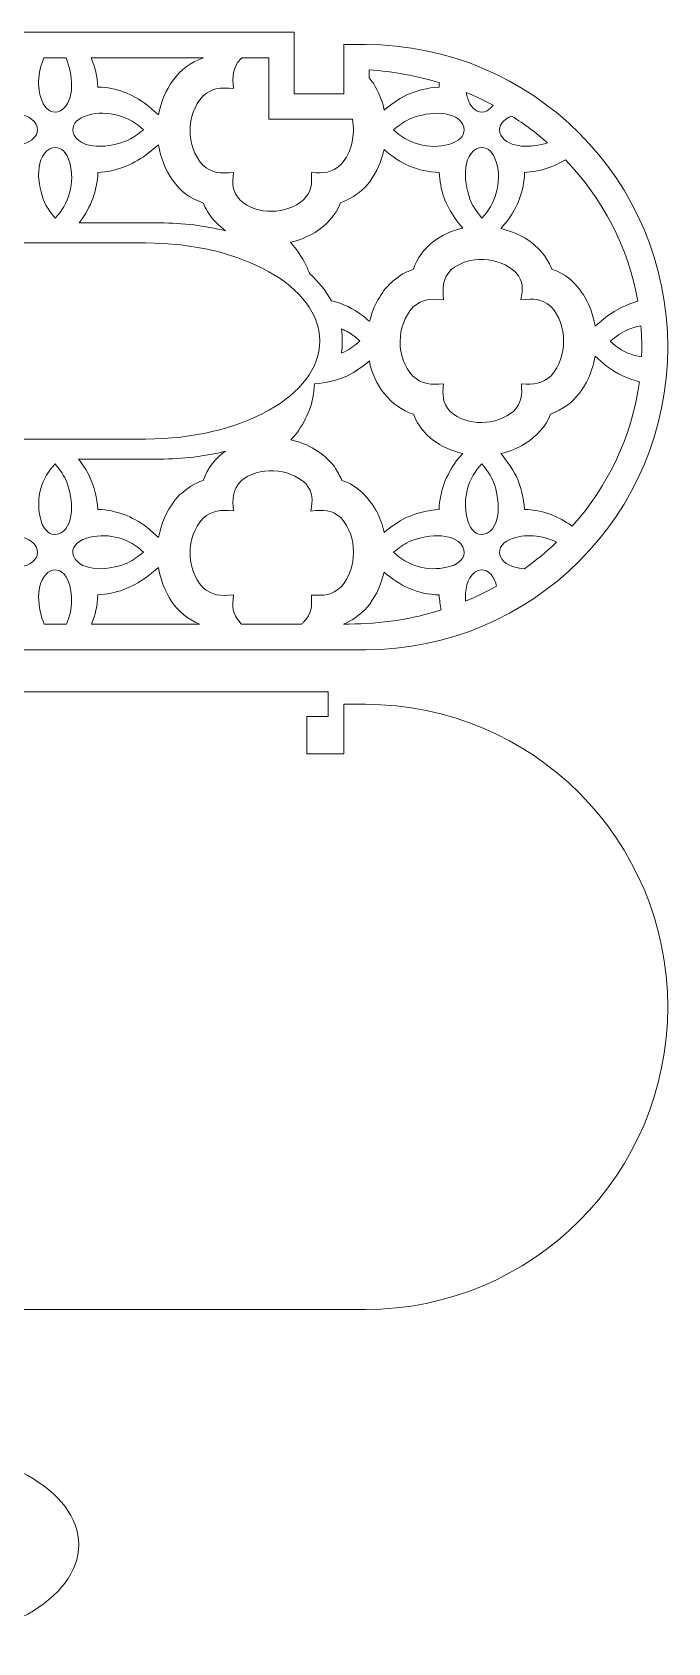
# Model space of a CAD drawing. Header units: millimetres. Extents: x -1381 to 521, y -496 to 496.
# Drawn here: x 199.7 to 302.6, y -496.1 to -235.3 of the extents above; entities that cross this region are included whole.
import ezdxf

# ---------------------------------------------------------------- set-up
doc = ezdxf.new("R2010")
doc.units = ezdxf.units.MM
doc.header["$MEASUREMENT"] = 0
doc.layers.add('layer 1', color=7, linetype='Continuous')

msp = doc.modelspace()

# ---------------------------------------------------------------- linework, layer by layer
at = {"layer": 'layer 1', "color": 250, "lineweight": 9}
for points in [[(101.2861, -235.3137), (101.2861, -235.3137), (237.9863, -235.3137), (237.9863, -235.3137)], [(237.9863, -235.3137), (237.9863, -235.3137), (242.0863, -235.3137), (242.0863, -235.3137)], [(242.0863, -245.3137), (242.0863, -245.3137), (242.0863, -235.3137), (242.0863, -235.3137)], [(250.6363, -237.3137), (250.6363, -237.3137), (250.1361, -237.3137), (250.1361, -237.3137)], [(250.1361, -237.3137), (250.1361, -237.3137), (250.1361, -243.7379), (250.1361, -243.7379)], [(250.6363, -237.3137), (250.6363, -237.3137), (253.6361, -237.3137), (253.6361, -237.3137)], [(201.5525, -239.4818), (201.5525, -239.4818), (205.1522, -239.4818), (205.1522, -239.4818)], [(209.2085, -239.4818), (209.2085, -239.4818), (227.387, -239.4818), (227.387, -239.4818)], [(233.6065, -239.4818), (233.6065, -239.4818), (237.9863, -239.4818), (237.9863, -239.4818)], [(254.2361, -241.4197), (258.1867, -241.6739), (262.0045, -242.3861), (265.6309, -243.5003)], [(254.2361, -242.6776), (254.2361, -242.6776), (254.2361, -241.4197), (254.2361, -241.4197)], [(269.9702, -245.0613), (271.4708, -245.6828), (272.931, -246.3758), (274.3456, -247.1355)], [(244.1363, -245.3137), (244.1363, -245.3137), (242.0863, -245.3137), (242.0863, -245.3137)], [(242.0863, -249.4137), (242.0863, -249.4137), (251.553, -249.4137), (251.553, -249.4137)], [(277.37, -248.9046), (279.4155, -250.2037), (281.3483, -251.6497), (283.1515, -253.2261)], [(286.0409, -255.979), (292.0773, -262.2471), (296.2643, -270.1394), (297.784, -278.8824)], [(207.2434, -266.1912), (207.2434, -266.1912), (218.5185, -266.1912), (218.5185, -266.1912)], [(218.5185, -266.1912), (218.5185, -266.1912), (218.2166, -266.1912), (218.2166, -266.1912)], [(218.5185, -266.1912), (218.5185, -266.1912), (220.3288, -266.1912), (220.3288, -266.1912)], [(220.3288, -266.1912), (224.0896, -266.1912), (227.6864, -266.6453), (230.9953, -267.4731)], [(122.9708, -269.4388), (122.9708, -269.4388), (216.3016, -269.4388), (216.3016, -269.4388)], [(216.3016, -269.4388), (216.3016, -269.4388), (216.0135, -269.4388), (216.0135, -269.4388)], [(216.3016, -269.4388), (216.3016, -269.4388), (218.0299, -269.4388), (218.0299, -269.4388)], [(244.5707, -274.3603), (246.0391, -275.7167), (247.2422, -277.2022), (248.1312, -278.785)], [(298.0396, -291.9139), (296.8583, -300.7702), (292.9527, -308.8231), (287.1429, -315.2964)], [(218.0299, -301.1886), (218.0299, -301.1886), (121.2424, -301.1886), (121.2424, -301.1886)], [(220.3288, -304.4362), (220.3288, -304.4362), (207.1658, -304.4362), (207.1658, -304.4362)], [(230.9653, -303.1618), (227.6647, -303.9849), (224.0782, -304.4362), (220.3288, -304.4362)], [(284.6072, -317.9068), (282.988, -319.4477), (281.2514, -320.878), (279.4113, -322.1845)], [(274.899, -325.0233), (273.2778, -325.9214), (271.5953, -326.7311), (269.8588, -327.4452)], [(205.2111, -331.1456), (205.2111, -331.1456), (201.5993, -331.1456), (201.5993, -331.1456)], [(226.7544, -331.1456), (226.7544, -331.1456), (209.2824, -331.1456), (209.2824, -331.1456)], [(243.2761, -331.1456), (243.2761, -331.1456), (233.5933, -331.1456), (233.5933, -331.1456)], [(250.9707, -331.1456), (250.9707, -331.1456), (250.1104, -331.1456), (250.1104, -331.1456)], [(265.9351, -328.8657), (261.2308, -330.3447), (256.1995, -331.1456), (250.9707, -331.1456)], [(253.6361, -335.3137), (253.6361, -335.3137), (85.6361, -335.3137), (85.6361, -335.3137)], [(247.6361, -342.1463), (247.6361, -342.1463), (247.6361, -346.1463), (247.6361, -346.1463)], [(250.6363, -344.1463), (250.6363, -344.1463), (250.1361, -344.1463), (250.1361, -344.1463)], [(250.1361, -344.1463), (250.1361, -344.1463), (250.1361, -350.5705), (250.1361, -350.5705)], [(250.6363, -344.1463), (250.6363, -344.1463), (253.6361, -344.1463), (253.6361, -344.1463)], [(247.6361, -346.1463), (247.6361, -346.1463), (244.1363, -346.1463), (244.1363, -346.1463)], [(244.1363, -350.5705), (244.1363, -350.5705), (244.1363, -346.1463), (244.1363, -346.1463)], [(253.6361, -442.1463), (253.6361, -442.1463), (85.6361, -442.1463), (85.6361, -442.1463)]]:
    msp.add_open_spline(points, degree=3, dxfattribs=at)
for points, knots in [([(253.6361, -237.3137), (280.698, -237.3137), (302.6361, -259.2518), (302.6361, -286.3137), (302.6361, -286.3137), (302.6361, -313.3756), (280.698, -335.3137), (253.6361, -335.3137)], [0, 0, 0, 0, 0.33333333, 0.33333333, 0.33333333, 0.33333333, 1, 1, 1, 1]), ([(205.1522, -239.4818), (206.1517, -241.8748), (206.8276, -246.4704), (204.2497, -248.0449), (204.2497, -248.0449), (202.9826, -248.574), (202.1234, -248.022), (201.4499, -246.8986), (201.4499, -246.8986), (200.3274, -244.6445), (200.5104, -241.8075), (201.5525, -239.4818)], [0, 0, 0, 0, 0.25, 0.25, 0.25, 0.25, 0.5, 0.5, 0.5, 0.5, 1, 1, 1, 1]), ([(209.2085, -239.4818), (209.8254, -240.9353), (210.1958, -242.466), (210.2888, -244.1874), (210.2888, -244.1874), (213.3811, -244.3127), (215.7632, -245.2776), (218.2533, -247.0662), (218.2533, -247.0662), (218.2533, -247.0662), (220.1384, -248.7173), (220.1384, -248.7173), (220.1384, -248.7173), (220.9116, -244.6276), (223.2322, -240.8232), (227.387, -239.4818)], [0, 0, 0, 0, 0.2, 0.2, 0.2, 0.2, 0.4, 0.4, 0.4, 0.4, 0.6, 0.6, 0.6, 0.6, 1, 1, 1, 1]), ([(233.6065, -239.4818), (233.5535, -239.5246), (233.501, -239.5684), (233.4493, -239.6131), (233.4493, -239.6131), (232.0479, -241.1743), (232.0988, -242.41), (232.2503, -244.4378), (232.2503, -244.4378), (230.1469, -244.2593), (228.9439, -244.2427), (227.2998, -245.6562), (227.2998, -245.6562), (224.5621, -248.6489), (224.5346, -253.7811), (227.266, -256.7861), (227.266, -256.7861), (228.9179, -258.2146), (230.1441, -258.1977), (232.2619, -258.0314), (232.2619, -258.0314), (232.0837, -259.9422), (232.0227, -261.036), (233.3295, -262.5194), (233.3295, -262.5194), (236.1098, -264.9897), (240.8474, -264.8521), (243.6303, -262.4568), (243.6303, -262.4568), (244.9657, -261.0068), (244.9901, -259.9668), (244.8838, -258.0459), (244.8838, -258.0459), (246.9712, -258.1672), (248.1441, -258.1347), (249.7303, -256.6928), (249.7303, -256.6928), (251.4096, -254.7594), (252.0328, -251.9603), (251.553, -249.4137)], [0, 0, 0, 0, 0.09090909, 0.09090909, 0.09090909, 0.09090909, 0.18181818, 0.18181818, 0.18181818, 0.18181818, 0.27272727, 0.27272727, 0.27272727, 0.27272727, 0.36363636, 0.36363636, 0.36363636, 0.36363636, 0.45454545, 0.45454545, 0.45454545, 0.45454545, 0.54545455, 0.54545455, 0.54545455, 0.54545455, 0.63636364, 0.63636364, 0.63636364, 0.63636364, 0.72727273, 0.72727273, 0.72727273, 0.72727273, 0.81818182, 0.81818182, 0.81818182, 0.81818182, 1, 1, 1, 1]), ([(237.9863, -239.4818), (237.9863, -239.4818), (237.9863, -249.4137), (237.9863, -249.4137), (237.9863, -249.4137), (237.9863, -249.4137), (242.0863, -249.4137), (242.0863, -249.4137)], [0, 0, 0, 0, 0.33333333, 0.33333333, 0.33333333, 0.33333333, 1, 1, 1, 1]), ([(250.1361, -243.7379), (250.1361, -243.7379), (250.1361, -245.3137), (250.1361, -245.3137), (250.1361, -245.3137), (250.1361, -245.3137), (244.1363, -245.3137), (244.1363, -245.3137)], [0, 0, 0, 0, 0.33333333, 0.33333333, 0.33333333, 0.33333333, 1, 1, 1, 1]), ([(254.2361, -242.6776), (254.4765, -242.97), (254.7073, -243.272), (254.9297, -243.5799), (254.9297, -243.5799), (255.7159, -244.9446), (256.3879, -246.3499), (256.6801, -247.9135), (256.6801, -247.9135), (257.8524, -246.9468), (258.904, -246.2318), (260.2471, -245.5169), (260.2471, -245.5169), (261.9601, -244.7682), (263.7162, -244.2992), (265.5871, -244.1984), (265.5871, -244.1984), (265.5968, -243.9616), (265.6115, -243.729), (265.6309, -243.5002)], [0, 0, 0, 0, 0.16666667, 0.16666667, 0.16666667, 0.16666667, 0.33333333, 0.33333333, 0.33333333, 0.33333333, 0.5, 0.5, 0.5, 0.5, 0.66666667, 0.66666667, 0.66666667, 0.66666667, 1, 1, 1, 1]), ([(274.3457, -247.1354), (274.0939, -247.4961), (273.7771, -247.8055), (273.3851, -248.0449), (273.3851, -248.0449), (272.1178, -248.574), (271.2586, -248.022), (270.585, -246.8986), (270.585, -246.8986), (270.2962, -246.3185), (270.0937, -245.6999), (269.9702, -245.0613)], [0, 0, 0, 0, 0.25, 0.25, 0.25, 0.25, 0.5, 0.5, 0.5, 0.5, 1, 1, 1, 1]), ([(189.0801, -251.1189), (189.8891, -250.4516), (190.644, -249.8786), (191.5857, -249.4037), (191.5857, -249.4037), (193.928, -248.3669), (198.6982, -247.6009), (200.3095, -250.2372), (200.3095, -250.2372), (200.8381, -251.5045), (200.2865, -252.3637), (199.1629, -253.0372), (199.1629, -253.0372), (196.2691, -254.4783), (192.4175, -253.7674), (189.9165, -251.8514), (189.9165, -251.8514), (189.9165, -251.8514), (189.0801, -251.1189), (189.0801, -251.1189)], [0, 0, 0, 0, 0.16666667, 0.16666667, 0.16666667, 0.16666667, 0.33333333, 0.33333333, 0.33333333, 0.33333333, 0.5, 0.5, 0.5, 0.5, 0.66666667, 0.66666667, 0.66666667, 0.66666667, 1, 1, 1, 1]), ([(217.6711, -251.1039), (216.9937, -251.6628), (216.3587, -252.1652), (215.5911, -252.6043), (215.5911, -252.6043), (213.2299, -253.7947), (208.131, -254.7538), (206.442, -251.985), (206.442, -251.985), (205.9129, -250.7198), (206.4652, -249.8578), (207.5885, -249.1855), (207.5885, -249.1855), (210.4813, -247.7444), (214.3347, -248.4548), (216.835, -250.3715), (216.835, -250.3715), (216.835, -250.3715), (217.6711, -251.1039), (217.6711, -251.1039)], [0, 0, 0, 0, 0.16666667, 0.16666667, 0.16666667, 0.16666667, 0.33333333, 0.33333333, 0.33333333, 0.33333333, 0.5, 0.5, 0.5, 0.5, 0.66666667, 0.66666667, 0.66666667, 0.66666667, 1, 1, 1, 1]), ([(258.2154, -251.1189), (259.0245, -250.4516), (259.7793, -249.8786), (260.721, -249.4037), (260.721, -249.4037), (263.0633, -248.3669), (267.8333, -247.6009), (269.4449, -250.2372), (269.4449, -250.2372), (269.9735, -251.5045), (269.4217, -252.3637), (268.2983, -253.0372), (268.2983, -253.0372), (265.4043, -254.4783), (261.5527, -253.7674), (259.0519, -251.8514), (259.0519, -251.8514), (259.0519, -251.8514), (258.2154, -251.1189), (258.2154, -251.1189)], [0, 0, 0, 0, 0.16666667, 0.16666667, 0.16666667, 0.16666667, 0.33333333, 0.33333333, 0.33333333, 0.33333333, 0.5, 0.5, 0.5, 0.5, 0.66666667, 0.66666667, 0.66666667, 0.66666667, 1, 1, 1, 1]), ([(283.1516, -253.226), (280.5746, -254.0232), (276.95, -254.2351), (275.5773, -251.985), (275.5773, -251.985), (275.0484, -250.7198), (275.6004, -249.8578), (276.7236, -249.1855), (276.7236, -249.1855), (276.9343, -249.0805), (277.1501, -248.9869), (277.3701, -248.9045)], [0, 0, 0, 0, 0.25, 0.25, 0.25, 0.25, 0.5, 0.5, 0.5, 0.5, 1, 1, 1, 1]), ([(203.3831, -265.407), (202.8247, -264.7293), (202.3221, -264.0946), (201.8828, -263.3267), (201.8828, -263.3267), (200.6917, -260.9649), (199.7335, -255.868), (202.5019, -254.1775), (202.5019, -254.1775), (203.768, -253.6491), (204.6286, -254.2001), (205.3016, -255.3241), (205.3016, -255.3241), (206.743, -258.2176), (206.0314, -262.0696), (204.1156, -264.5704), (204.1156, -264.5704), (204.1156, -264.5704), (203.3831, -265.407), (203.3831, -265.407)], [0, 0, 0, 0, 0.16666667, 0.16666667, 0.16666667, 0.16666667, 0.33333333, 0.33333333, 0.33333333, 0.33333333, 0.5, 0.5, 0.5, 0.5, 0.66666667, 0.66666667, 0.66666667, 0.66666667, 1, 1, 1, 1]), ([(230.9953, -267.4731), (229.8976, -266.7003), (228.9476, -265.6961), (228.0461, -264.3508), (228.0461, -264.3508), (227.8295, -263.905), (227.5644, -263.4514), (227.4133, -262.9798), (227.4133, -262.9798), (223.1325, -261.595), (220.8674, -257.7922), (220.1008, -253.5715), (220.1008, -253.5715), (220.1008, -253.5715), (218.138, -255.1905), (218.138, -255.1905), (218.138, -255.1905), (215.705, -256.8645), (213.2887, -257.8633), (210.2997, -258.024), (210.2997, -258.024), (210.1745, -261.1161), (209.209, -263.4994), (207.4208, -265.9886), (207.4208, -265.9886), (207.4208, -265.9886), (207.2434, -266.1912), (207.2434, -266.1912)], [0, 0, 0, 0, 0.125, 0.125, 0.125, 0.125, 0.25, 0.25, 0.25, 0.25, 0.375, 0.375, 0.375, 0.375, 0.5, 0.5, 0.5, 0.5, 0.625, 0.625, 0.625, 0.625, 0.75, 0.75, 0.75, 0.75, 1, 1, 1, 1]), ([(248.1312, -278.785), (249.9941, -279.2328), (251.6462, -280.0706), (253.3485, -281.2933), (253.3485, -281.2933), (254.6108, -282.3989), (254.2349, -282.4637), (254.627, -281.0148), (254.627, -281.0148), (254.627, -281.0148), (255.013, -279.9453), (255.013, -279.9453), (255.013, -279.9453), (256.1669, -277.4515), (257.3925, -275.9565), (259.6991, -274.4381), (259.6991, -274.4381), (260.2781, -274.1601), (260.8129, -273.8882), (261.4245, -273.6919), (261.4245, -273.6919), (262.5985, -270.0942), (265.8384, -267.844), (269.4172, -267.0688), (269.4172, -267.0688), (267.6635, -264.9421), (266.3227, -262.8078), (265.8442, -260.038), (265.8442, -260.038), (265.7311, -259.3842), (265.6338, -258.7068), (265.5981, -258.0351), (265.5981, -258.0351), (262.0537, -257.8915), (259.3283, -256.6402), (256.6877, -254.3284), (256.6877, -254.3284), (256.1756, -256.3455), (255.5261, -257.819), (254.3396, -259.5315), (254.3396, -259.5315), (254.3396, -259.5315), (253.5321, -260.4613), (253.5321, -260.4613), (253.5321, -260.4613), (252.2895, -261.5906), (251.191, -262.3736), (249.5962, -262.9378), (249.5962, -262.9378), (248.8315, -265.0335), (247.2992, -266.4996), (245.5091, -267.7352), (245.5091, -267.7352), (244.2638, -268.4262), (242.9319, -269.0666), (241.5174, -269.3241), (241.5174, -269.3241), (242.5429, -270.5674), (243.3077, -271.6511), (244.0654, -273.0742), (244.0654, -273.0742), (244.2517, -273.5006), (244.4206, -273.9289), (244.5707, -274.3603)], [0, 0, 0, 0, 0.05882353, 0.05882353, 0.05882353, 0.05882353, 0.11764706, 0.11764706, 0.11764706, 0.11764706, 0.17647059, 0.17647059, 0.17647059, 0.17647059, 0.23529412, 0.23529412, 0.23529412, 0.23529412, 0.29411765, 0.29411765, 0.29411765, 0.29411765, 0.35294118, 0.35294118, 0.35294118, 0.35294118, 0.41176471, 0.41176471, 0.41176471, 0.41176471, 0.47058824, 0.47058824, 0.47058824, 0.47058824, 0.52941176, 0.52941176, 0.52941176, 0.52941176, 0.58823529, 0.58823529, 0.58823529, 0.58823529, 0.64705882, 0.64705882, 0.64705882, 0.64705882, 0.70588235, 0.70588235, 0.70588235, 0.70588235, 0.76470588, 0.76470588, 0.76470588, 0.76470588, 0.82352941, 0.82352941, 0.82352941, 0.82352941, 0.88235294, 0.88235294, 0.88235294, 0.88235294, 1, 1, 1, 1]), ([(272.5184, -265.407), (271.9599, -264.7293), (271.4572, -264.0946), (271.018, -263.3267), (271.018, -263.3267), (269.827, -260.9649), (268.8688, -255.868), (271.637, -254.1775), (271.637, -254.1775), (272.9032, -253.6491), (273.7638, -254.2001), (274.4369, -255.3241), (274.4369, -255.3241), (275.8783, -258.2176), (275.1669, -262.0696), (273.2508, -264.5704), (273.2508, -264.5704), (273.2508, -264.5704), (272.5184, -265.407), (272.5184, -265.407)], [0, 0, 0, 0, 0.16666667, 0.16666667, 0.16666667, 0.16666667, 0.33333333, 0.33333333, 0.33333333, 0.33333333, 0.5, 0.5, 0.5, 0.5, 0.66666667, 0.66666667, 0.66666667, 0.66666667, 1, 1, 1, 1]), ([(286.041, -255.9789), (284.0091, -257.1775), (281.9199, -257.8904), (279.4349, -258.024), (279.4349, -258.024), (279.3099, -261.1161), (278.3444, -263.4994), (276.5561, -265.9886), (276.5561, -265.9886), (276.5561, -265.9886), (275.5701, -267.1148), (275.5701, -267.1148), (275.5701, -267.1148), (278.5485, -267.7889), (280.7147, -269.1109), (282.669, -271.4556), (282.669, -271.4556), (283.1451, -272.2093), (283.5027, -272.8743), (283.8681, -273.6867), (283.8681, -273.6867), (286.8544, -274.6089), (288.7843, -277.1115), (290.0291, -279.8363), (290.0291, -279.8363), (290.3952, -280.8662), (290.6643, -281.8169), (290.8649, -282.8913), (290.8649, -282.8913), (290.8649, -282.8913), (292.8441, -281.259), (292.8441, -281.259), (292.8441, -281.259), (294.4351, -280.1647), (296.0342, -279.3547), (297.784, -278.8824)], [0, 0, 0, 0, 0.1, 0.1, 0.1, 0.1, 0.2, 0.2, 0.2, 0.2, 0.3, 0.3, 0.3, 0.3, 0.4, 0.4, 0.4, 0.4, 0.5, 0.5, 0.5, 0.5, 0.6, 0.6, 0.6, 0.6, 0.7, 0.7, 0.7, 0.7, 0.8, 0.8, 0.8, 0.8, 1, 1, 1, 1]), ([(218.0299, -269.4388), (233.6207, -269.4388), (246.2595, -276.5462), (246.2595, -285.3137), (246.2595, -285.3137), (246.2595, -294.0812), (233.6207, -301.1886), (218.0299, -301.1886)], [0, 0, 0, 0, 0.33333333, 0.33333333, 0.33333333, 0.33333333, 1, 1, 1, 1]), ([(266.2901, -278.6398), (264.1869, -278.4615), (262.984, -278.4446), (261.3399, -279.8581), (261.3399, -279.8581), (258.6022, -282.8509), (258.5745, -287.9828), (261.3061, -290.9881), (261.3061, -290.9881), (262.958, -292.4166), (264.184, -292.3996), (266.3019, -292.2332), (266.3019, -292.2332), (266.1237, -294.1442), (266.0628, -295.2379), (267.3695, -296.7215), (267.3695, -296.7215), (270.1498, -299.1916), (274.8873, -299.054), (277.67, -296.6587), (277.67, -296.6587), (279.0058, -295.2089), (279.0302, -294.1686), (278.9239, -292.2479), (278.9239, -292.2479), (281.0111, -292.3692), (282.1839, -292.3367), (283.7704, -290.8947), (283.7704, -290.8947), (286.3931, -287.8744), (286.4404, -282.7427), (283.7299, -279.7597), (283.7299, -279.7597), (282.0993, -278.3557), (280.9241, -278.437), (278.8472, -278.662), (278.8472, -278.662), (279.1627, -276.7448), (279.2903, -275.7439), (278.011, -274.2083), (278.011, -274.2083), (275.2835, -271.6382), (270.3648, -271.3329), (267.4894, -273.8151), (267.4894, -273.8151), (266.0879, -275.3762), (266.1389, -276.6119), (266.2901, -278.6398)], [0, 0, 0, 0, 0.07692308, 0.07692308, 0.07692308, 0.07692308, 0.15384615, 0.15384615, 0.15384615, 0.15384615, 0.23076923, 0.23076923, 0.23076923, 0.23076923, 0.30769231, 0.30769231, 0.30769231, 0.30769231, 0.38461538, 0.38461538, 0.38461538, 0.38461538, 0.46153846, 0.46153846, 0.46153846, 0.46153846, 0.53846154, 0.53846154, 0.53846154, 0.53846154, 0.61538462, 0.61538462, 0.61538462, 0.61538462, 0.69230769, 0.69230769, 0.69230769, 0.69230769, 0.76923077, 0.76923077, 0.76923077, 0.76923077, 0.84615385, 0.84615385, 0.84615385, 0.84615385, 1, 1, 1, 1]), ([(249.7453, -283.349), (250.5174, -283.6616), (251.2532, -284.0795), (251.9302, -284.5984), (251.9302, -284.5984), (251.9302, -284.5984), (252.7665, -285.3309), (252.7665, -285.3309), (252.7665, -285.3309), (251.9287, -286.022), (251.2259, -286.5594), (250.2608, -287.0458), (250.2608, -287.0458), (250.0933, -287.12), (249.9224, -287.191), (249.7485, -287.2583)], [0, 0, 0, 0, 0.2, 0.2, 0.2, 0.2, 0.4, 0.4, 0.4, 0.4, 0.6, 0.6, 0.6, 0.6, 1, 1, 1, 1]), ([(249.7453, -283.349), (249.8472, -283.995), (249.8995, -284.6504), (249.8995, -285.3138), (249.8995, -285.3138), (249.8995, -285.9702), (249.8483, -286.6189), (249.7485, -287.2583)], [0, 0, 0, 0, 0.33333333, 0.33333333, 0.33333333, 0.33333333, 1, 1, 1, 1]), ([(298.3838, -287.8968), (296.8644, -287.6578), (295.4042, -287.0423), (294.147, -286.0785), (294.147, -286.0785), (294.147, -286.0785), (293.3105, -285.3463), (293.3105, -285.3463), (293.3105, -285.3463), (294.2914, -284.5372), (295.0891, -283.9528), (296.249, -283.4393), (296.249, -283.4393), (296.8545, -283.2057), (297.5507, -283.0012), (298.2843, -282.8604)], [0, 0, 0, 0, 0.2, 0.2, 0.2, 0.2, 0.4, 0.4, 0.4, 0.4, 0.6, 0.6, 0.6, 0.6, 1, 1, 1, 1]), ([(298.2843, -282.8604), (298.3714, -283.9728), (298.4158, -285.0968), (298.4158, -286.2304), (298.4158, -286.2304), (298.4158, -286.7883), (298.405, -287.3438), (298.3837, -287.8968)], [0, 0, 0, 0, 0.33333333, 0.33333333, 0.33333333, 0.33333333, 1, 1, 1, 1]), ([(269.4142, -303.555), (267.4957, -303.0703), (266.1091, -302.4531), (264.4883, -301.3127), (264.4883, -301.3127), (264.4883, -301.3127), (263.6019, -300.5253), (263.6019, -300.5253), (263.6019, -300.5253), (262.7295, -299.5349), (261.8631, -298.4604), (261.4533, -297.1818), (261.4533, -297.1818), (257.6868, -295.9626), (254.9791, -292.3939), (254.2823, -288.5524), (254.2823, -288.5524), (253.1172, -289.5133), (252.0688, -290.2228), (250.7348, -290.9327), (250.7348, -290.9327), (249.0185, -291.6832), (247.2731, -292.1501), (245.3951, -292.251), (245.3951, -292.251), (245.2698, -295.3431), (244.3043, -297.7266), (242.5161, -300.216), (242.5161, -300.216), (242.5161, -300.216), (241.5482, -301.3211), (241.5482, -301.3211), (241.5482, -301.3211), (244.517, -301.993), (246.6822, -303.3217), (248.6289, -305.6578), (248.6289, -305.6578), (249.1051, -306.4113), (249.463, -307.0766), (249.8281, -307.8888), (249.8281, -307.8888), (252.4221, -308.6898), (254.2051, -310.7262), (255.5133, -312.997), (255.5133, -312.997), (256.0017, -314.0662), (256.4627, -315.1549), (256.6801, -316.3175), (256.6801, -316.3175), (257.8524, -315.3509), (258.904, -314.6357), (260.2471, -313.9208), (260.2471, -313.9208), (261.9586, -313.1726), (263.7173, -312.702), (265.5871, -312.6024), (265.5871, -312.6024), (265.7138, -309.5095), (266.6762, -307.1289), (268.4659, -304.6378), (268.4659, -304.6378), (268.4659, -304.6378), (269.4142, -303.555), (269.4142, -303.555)], [0, 0, 0, 0, 0.05882353, 0.05882353, 0.05882353, 0.05882353, 0.11764706, 0.11764706, 0.11764706, 0.11764706, 0.17647059, 0.17647059, 0.17647059, 0.17647059, 0.23529412, 0.23529412, 0.23529412, 0.23529412, 0.29411765, 0.29411765, 0.29411765, 0.29411765, 0.35294118, 0.35294118, 0.35294118, 0.35294118, 0.41176471, 0.41176471, 0.41176471, 0.41176471, 0.47058824, 0.47058824, 0.47058824, 0.47058824, 0.52941176, 0.52941176, 0.52941176, 0.52941176, 0.58823529, 0.58823529, 0.58823529, 0.58823529, 0.64705882, 0.64705882, 0.64705882, 0.64705882, 0.70588235, 0.70588235, 0.70588235, 0.70588235, 0.76470588, 0.76470588, 0.76470588, 0.76470588, 0.82352941, 0.82352941, 0.82352941, 0.82352941, 0.88235294, 0.88235294, 0.88235294, 0.88235294, 1, 1, 1, 1]), ([(298.0396, -291.9139), (296.1378, -291.4719), (294.4589, -290.6265), (292.729, -289.3837), (292.729, -289.3837), (292.729, -289.3837), (290.8643, -287.7514), (290.8643, -287.7514), (290.8643, -287.7514), (290.8643, -287.7514), (290.7294, -288.5236), (290.7294, -288.5236), (290.7294, -288.5236), (289.7202, -292.4991), (287.6613, -295.716), (283.6362, -297.1399), (283.6362, -297.1399), (282.871, -299.2359), (281.3395, -300.7011), (279.5491, -301.937), (279.5491, -301.937), (278.3143, -302.6225), (276.9787, -303.2693), (275.5752, -303.5227), (275.5752, -303.5227), (276.5938, -304.7577), (277.3528, -305.8374), (278.1053, -307.2512), (278.1053, -307.2512), (278.8557, -308.9679), (279.3223, -310.7126), (279.4239, -312.5912), (279.4239, -312.5912), (282.4145, -312.7129), (284.7411, -313.6193), (287.143, -315.2965)], [0, 0, 0, 0, 0.1, 0.1, 0.1, 0.1, 0.2, 0.2, 0.2, 0.2, 0.3, 0.3, 0.3, 0.3, 0.4, 0.4, 0.4, 0.4, 0.5, 0.5, 0.5, 0.5, 0.6, 0.6, 0.6, 0.6, 0.7, 0.7, 0.7, 0.7, 0.8, 0.8, 0.8, 0.8, 1, 1, 1, 1]), ([(207.1658, -304.4362), (207.8413, -305.3241), (208.4075, -306.1943), (208.97, -307.2512), (208.97, -307.2512), (209.7203, -308.9679), (210.1873, -310.7126), (210.2888, -312.5912), (210.2888, -312.5912), (213.3811, -312.717), (215.7633, -313.6818), (218.2533, -315.4704), (218.2533, -315.4704), (218.2533, -315.4704), (220.1384, -317.1214), (220.1384, -317.1214), (220.1384, -317.1214), (220.5806, -314.7821), (221.3607, -313.0281), (222.7624, -311.1057), (222.7624, -311.1057), (222.7624, -311.1057), (223.5991, -310.1909), (223.5991, -310.1909), (223.5991, -310.1909), (224.7757, -309.1794), (225.8888, -308.3743), (227.3843, -307.8941), (227.3843, -307.8941), (228.0364, -305.8955), (229.3299, -304.3088), (230.9653, -303.1618)], [0, 0, 0, 0, 0.11111111, 0.11111111, 0.11111111, 0.11111111, 0.22222222, 0.22222222, 0.22222222, 0.22222222, 0.33333333, 0.33333333, 0.33333333, 0.33333333, 0.44444444, 0.44444444, 0.44444444, 0.44444444, 0.55555556, 0.55555556, 0.55555556, 0.55555556, 0.66666667, 0.66666667, 0.66666667, 0.66666667, 0.77777778, 0.77777778, 0.77777778, 0.77777778, 1, 1, 1, 1]), ([(203.368, -305.2198), (204.0571, -306.0552), (204.588, -306.7436), (205.0833, -307.7255), (205.0833, -307.7255), (206.1129, -310.0528), (206.8889, -314.8371), (204.2497, -316.449), (204.2497, -316.449), (202.828, -317.0431), (201.9206, -316.2492), (201.3016, -315.0045), (201.3016, -315.0045), (200.165, -312.0009), (200.6812, -308.6063), (202.6358, -306.0564), (202.6358, -306.0564), (202.6358, -306.0564), (203.368, -305.2198), (203.368, -305.2198)], [0, 0, 0, 0, 0.16666667, 0.16666667, 0.16666667, 0.16666667, 0.33333333, 0.33333333, 0.33333333, 0.33333333, 0.5, 0.5, 0.5, 0.5, 0.66666667, 0.66666667, 0.66666667, 0.66666667, 1, 1, 1, 1]), ([(243.2761, -331.1456), (243.3973, -331.0546), (243.5155, -330.9595), (243.6303, -330.8607), (243.6303, -330.8607), (244.9659, -329.4109), (244.9901, -328.3706), (244.8838, -326.4501), (244.8838, -326.4501), (246.9716, -326.5711), (248.1436, -326.5389), (249.7303, -325.0969), (249.7303, -325.0969), (252.3533, -322.0764), (252.4003, -316.9446), (249.69, -313.9619), (249.69, -313.9619), (248.0593, -312.558), (246.884, -312.6391), (244.8071, -312.8639), (244.8071, -312.8639), (245.1226, -310.9469), (245.2502, -309.9463), (243.971, -308.4102), (243.971, -308.4102), (241.2431, -305.84), (236.3254, -305.5353), (233.4493, -308.0173), (233.4493, -308.0173), (232.0479, -309.5787), (232.0988, -310.8139), (232.2503, -312.8418), (232.2503, -312.8418), (230.1467, -312.6637), (228.944, -312.6468), (227.2998, -314.0604), (227.2998, -314.0604), (224.5621, -317.0532), (224.5345, -322.185), (227.266, -325.1904), (227.266, -325.1904), (228.9183, -326.6186), (230.1437, -326.6017), (232.2619, -326.4353), (232.2619, -326.4353), (232.0837, -328.3464), (232.0227, -329.4396), (233.3295, -330.9237), (233.3295, -330.9237), (233.4156, -331.0002), (233.5036, -331.0742), (233.5933, -331.1456)], [0, 0, 0, 0, 0.07142857, 0.07142857, 0.07142857, 0.07142857, 0.14285714, 0.14285714, 0.14285714, 0.14285714, 0.21428571, 0.21428571, 0.21428571, 0.21428571, 0.28571429, 0.28571429, 0.28571429, 0.28571429, 0.35714286, 0.35714286, 0.35714286, 0.35714286, 0.42857143, 0.42857143, 0.42857143, 0.42857143, 0.5, 0.5, 0.5, 0.5, 0.57142857, 0.57142857, 0.57142857, 0.57142857, 0.64285714, 0.64285714, 0.64285714, 0.64285714, 0.71428571, 0.71428571, 0.71428571, 0.71428571, 0.78571429, 0.78571429, 0.78571429, 0.78571429, 0.85714286, 0.85714286, 0.85714286, 0.85714286, 1, 1, 1, 1]), ([(272.5034, -305.2198), (273.1925, -306.0552), (273.7234, -306.7436), (274.2186, -307.7255), (274.2186, -307.7255), (275.2482, -310.0528), (276.0241, -314.8371), (273.3851, -316.449), (273.3851, -316.449), (271.9631, -317.0431), (271.0557, -316.2492), (270.4369, -315.0045), (270.4369, -315.0045), (269.3004, -312.0009), (269.8164, -308.6063), (271.7712, -306.0564), (271.7712, -306.0564), (271.7712, -306.0564), (272.5034, -305.2198), (272.5034, -305.2198)], [0, 0, 0, 0, 0.16666667, 0.16666667, 0.16666667, 0.16666667, 0.33333333, 0.33333333, 0.33333333, 0.33333333, 0.5, 0.5, 0.5, 0.5, 0.66666667, 0.66666667, 0.66666667, 0.66666667, 1, 1, 1, 1]), ([(189.0801, -319.5231), (189.9153, -318.8342), (190.6036, -318.303), (191.5857, -317.8077), (191.5857, -317.8077), (193.9131, -316.7776), (198.6966, -316.0025), (200.3095, -318.6414), (200.3095, -318.6414), (200.9031, -320.064), (200.11, -320.9698), (198.8651, -321.5897), (198.8651, -321.5897), (195.8613, -322.7256), (192.466, -322.2101), (189.9165, -320.2553), (189.9165, -320.2553), (189.9165, -320.2553), (189.0801, -319.5231), (189.0801, -319.5231)], [0, 0, 0, 0, 0.16666667, 0.16666667, 0.16666667, 0.16666667, 0.33333333, 0.33333333, 0.33333333, 0.33333333, 0.5, 0.5, 0.5, 0.5, 0.66666667, 0.66666667, 0.66666667, 0.66666667, 1, 1, 1, 1]), ([(217.6711, -319.5081), (216.8357, -320.1969), (216.1475, -320.7277), (215.1657, -321.223), (215.1657, -321.223), (212.8018, -322.2697), (208.4864, -322.949), (206.6017, -320.6507), (206.6017, -320.6507), (205.7153, -319.1982), (206.534, -318.1141), (207.8864, -317.441), (207.8864, -317.441), (210.8902, -316.3047), (214.285, -316.8208), (216.835, -318.7755), (216.835, -318.7755), (216.835, -318.7755), (217.6711, -319.5081), (217.6711, -319.5081)], [0, 0, 0, 0, 0.16666667, 0.16666667, 0.16666667, 0.16666667, 0.33333333, 0.33333333, 0.33333333, 0.33333333, 0.5, 0.5, 0.5, 0.5, 0.66666667, 0.66666667, 0.66666667, 0.66666667, 1, 1, 1, 1]), ([(258.2154, -319.5231), (259.0505, -318.8342), (259.7389, -318.303), (260.721, -317.8077), (260.721, -317.8077), (263.0485, -316.7776), (267.832, -316.0025), (269.4449, -318.6414), (269.4449, -318.6414), (270.0384, -320.064), (269.245, -320.9698), (268.0004, -321.5897), (268.0004, -321.5897), (264.9966, -322.7256), (261.6014, -322.2101), (259.0519, -320.2553), (259.0519, -320.2553), (259.0519, -320.2553), (258.2154, -319.5231), (258.2154, -319.5231)], [0, 0, 0, 0, 0.16666667, 0.16666667, 0.16666667, 0.16666667, 0.33333333, 0.33333333, 0.33333333, 0.33333333, 0.5, 0.5, 0.5, 0.5, 0.66666667, 0.66666667, 0.66666667, 0.66666667, 1, 1, 1, 1]), ([(279.4113, -322.1846), (277.9584, -322.1267), (276.5955, -321.6976), (275.737, -320.6507), (275.737, -320.6507), (274.8507, -319.1982), (275.6693, -318.1141), (277.0217, -317.441), (277.0217, -317.441), (279.5166, -316.4972), (282.281, -316.6934), (284.6073, -317.9069)], [0, 0, 0, 0, 0.25, 0.25, 0.25, 0.25, 0.5, 0.5, 0.5, 0.5, 1, 1, 1, 1]), ([(201.5993, -331.1456), (200.593, -328.7515), (199.9931, -324.5842), (202.2404, -322.7412), (202.2404, -322.7412), (203.6933, -321.8546), (204.7764, -322.674), (205.45, -324.0258), (205.45, -324.0258), (206.3316, -326.356), (206.2185, -328.9217), (205.2111, -331.1456)], [0, 0, 0, 0, 0.25, 0.25, 0.25, 0.25, 0.5, 0.5, 0.5, 0.5, 1, 1, 1, 1]), ([(226.7544, -331.1456), (222.8983, -329.5969), (220.8271, -325.9748), (220.1008, -321.9757), (220.1008, -321.9757), (220.1008, -321.9757), (218.138, -323.5947), (218.138, -323.5947), (218.138, -323.5947), (215.705, -325.2684), (213.2886, -326.2673), (210.2997, -326.4281), (210.2997, -326.4281), (210.2288, -328.1785), (209.8886, -329.7016), (209.2824, -331.1456)], [0, 0, 0, 0, 0.2, 0.2, 0.2, 0.2, 0.4, 0.4, 0.4, 0.4, 0.6, 0.6, 0.6, 0.6, 1, 1, 1, 1]), ([(265.9351, -328.8658), (265.7567, -328.0931), (265.6431, -327.2885), (265.5981, -326.4393), (265.5981, -326.4393), (262.0535, -326.2955), (259.3285, -325.0444), (256.6877, -322.7324), (256.6877, -322.7324), (256.1757, -324.749), (255.5265, -326.2228), (254.3396, -327.9357), (254.3396, -327.9357), (254.3396, -327.9357), (253.5321, -328.8656), (253.5321, -328.8656), (253.5321, -328.8656), (252.4274, -329.8695), (251.437, -330.5992), (250.1104, -331.1456)], [0, 0, 0, 0, 0.16666667, 0.16666667, 0.16666667, 0.16666667, 0.33333333, 0.33333333, 0.33333333, 0.33333333, 0.5, 0.5, 0.5, 0.5, 0.66666667, 0.66666667, 0.66666667, 0.66666667, 1, 1, 1, 1]), ([(269.8589, -327.4453), (269.7328, -325.6281), (270.0837, -323.8006), (271.3754, -322.7412), (271.3754, -322.7412), (272.8286, -321.8546), (273.9116, -322.674), (274.5853, -324.0258), (274.5853, -324.0258), (274.7095, -324.3542), (274.814, -324.6874), (274.899, -325.0234)], [0, 0, 0, 0, 0.25, 0.25, 0.25, 0.25, 0.5, 0.5, 0.5, 0.5, 1, 1, 1, 1]), ([(91.6361, -344.1463), (91.6361, -344.1463), (91.6361, -342.1463), (91.6361, -342.1463), (91.6361, -342.1463), (91.6361, -342.1463), (247.6361, -342.1463), (247.6361, -342.1463)], [0, 0, 0, 0, 0.33333333, 0.33333333, 0.33333333, 0.33333333, 1, 1, 1, 1]), ([(253.6361, -344.1463), (280.698, -344.1463), (302.6361, -366.0844), (302.6361, -393.1463), (302.6361, -393.1463), (302.6361, -420.2082), (280.698, -442.1463), (253.6361, -442.1463)], [0, 0, 0, 0, 0.33333333, 0.33333333, 0.33333333, 0.33333333, 1, 1, 1, 1]), ([(250.1361, -350.5705), (250.1361, -350.5705), (250.1361, -352.1463), (250.1361, -352.1463), (250.1361, -352.1463), (250.1361, -352.1463), (244.1363, -352.1463), (244.1363, -352.1463), (244.1363, -352.1463), (244.1363, -352.1463), (244.1363, -350.5705), (244.1363, -350.5705)], [0, 0, 0, 0, 0.25, 0.25, 0.25, 0.25, 0.5, 0.5, 0.5, 0.5, 1, 1, 1, 1]), ([(178.9686, -464.3619), (194.5594, -464.3619), (207.1982, -471.4693), (207.1982, -480.2368), (207.1982, -480.2368), (207.1982, -489.0043), (194.5594, -496.1117), (178.9686, -496.1117)], [0, 0, 0, 0, 0.33333333, 0.33333333, 0.33333333, 0.33333333, 1, 1, 1, 1])]:
    msp.add_open_spline(points, degree=3, knots=knots, dxfattribs=at)

doc.saveas('drawing.dxf')
